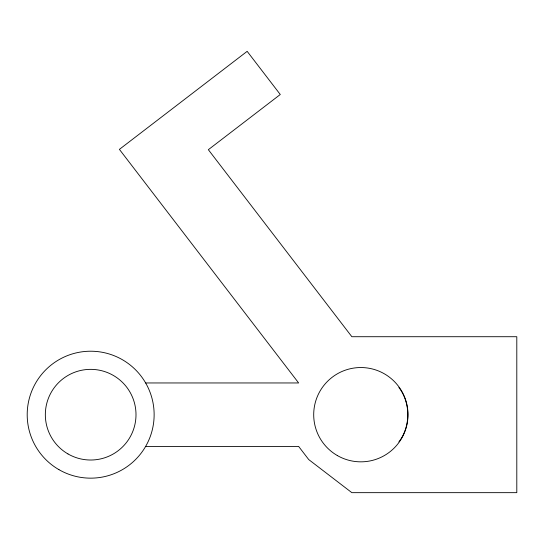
<?xml version="1.0" encoding="UTF-8"?>
<svg xmlns="http://www.w3.org/2000/svg" width="544" height="544" viewBox="0 0 544 544"><rect width="100%" height="100%" fill="white"/><g stroke="black" fill="none" stroke-linecap="round" stroke-linejoin="round"><path stroke-width="0.82" d="M398.902 441.884C410.761 426.482 410.761 402.886 398.902 387.484M145.629 382.956L298.636 382.956L119.401 149.376L247.16 51.34L280.276 94.5L208.345 149.695L351.852 336.716L516.8 336.716L516.8 492.66L351.852 492.66L308.72 459.564L298.636 446.42L145.629 446.42M68 453.948A45.336 45.336 0 0 0 136 414.684A45.336 45.336 0 0 0 68 375.428A45.336 45.336 0 0 0 68 453.948M58.936 469.649A63.464 63.464 0 0 0 154.136 414.684A63.464 63.464 0 0 0 58.936 359.72A63.464 63.464 0 0 0 58.936 469.649M337.28 455.518A47.144 47.144 0 0 0 408 414.684A47.144 47.144 0 0 0 337.28 373.857A47.144 47.144 0 0 0 337.28 455.518"/></g></svg>
